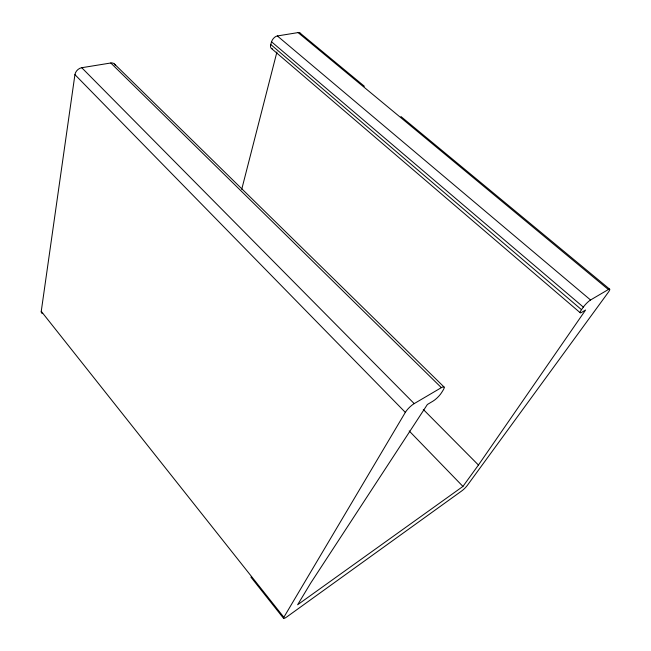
<?xml version="1.0" encoding="UTF-8"?>
<svg xmlns="http://www.w3.org/2000/svg" width="651" height="651" viewBox="0 0 651 651"><rect width="100%" height="100%" fill="white"/><g stroke="black" fill="none" stroke-linecap="round" stroke-linejoin="round"><path stroke-width="0.98" d="M42.64 313.627A5.607 3.109 -35.7 0 1 41.249 311.324L74.93 74.637A6.844 4.98 -45 0 1 81.749 67.712L110.792 62.992A6.689 4.752 -46.9 0 1 115.26 65.32M241.716 189.343L276.927 51.99M272.33 48.849A5.892 3.458 -53.1 0 1 270.743 44.488L271.548 41.802A5.908 3.475 -53.2 0 1 277.35 35.951L298.085 32.591A5.81 3.32 -53.6 0 1 300.738 34.324M41.249 311.324L283.852 617.278L405.329 412.376A8.764 2.23 -44.4 0 1 414.199 403.612L441.362 387.646A8.512 2.099 -44.9 0 1 443.266 389.941L441.533 392.724A8.487 2.083 -44.8 0 1 433.053 401.106L427.373 404.491L310.665 583.133L297.629 604.763L462.934 486.419L478.436 465.042L585.583 310.031L581.677 312.358A7.226 1.416 -46.7 0 1 581.498 309.673L583.337 307.101A7.251 1.424 -46.7 0 1 590.547 299.989L608.368 289.516L298.085 32.591M300.038 33.055L364.405 86.298M400.951 116.529L609.686 289.199M277.35 35.951L590.547 299.989M271.548 41.802L583.337 307.101M270.743 44.488L581.498 309.673M271.377 48.418L580.236 312.765M114.495 64.05L444.096 387.044M110.792 62.992L441.362 387.646M423.28 409.438L478.436 465.042M81.749 67.712L414.199 403.612M74.93 74.637L405.329 412.376M409.162 430.929L462.934 486.419M250.895 577.087L283.543 618.312M608.368 289.516A7.104 1.351 -46.9 0 1 608.278 292.348L467.231 485.524A5.517 0.887 -44.2 0 1 461.689 490.968L286.814 616.912A6.803 1.245 -41.8 0 1 283.852 617.278"/></g></svg>
